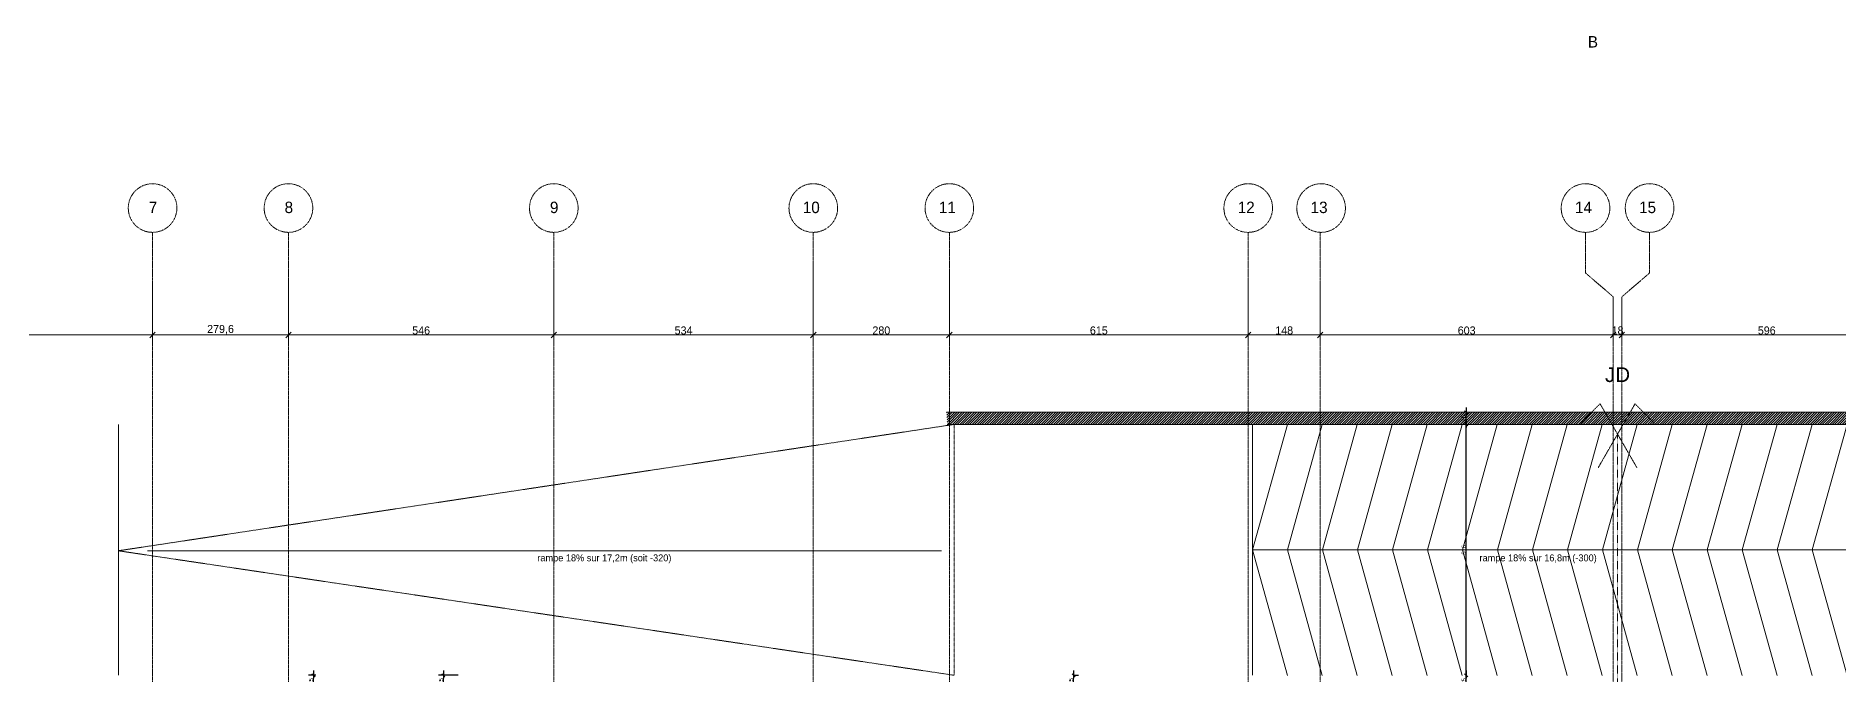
# Model space of a CAD drawing. Header units: centimetres. Extents: x -14085 to 643619, y -47998 to 35592.
# Drawn here: x 6557 to 10267, y 4910 to 6224 of the extents above; entities that cross this region are included whole.
import ezdxf

# ---------------------------------------------------------------- set-up
doc = ezdxf.new("R2010")
doc.units = ezdxf.units.CM
doc.header["$PDMODE"] = 1
doc.header["$PDSIZE"] = -2
for name, pattern in [('ISO-02', [0.75, 0.6, -0.15]), ('Style de ligne -11', [0.347222, 0.20828, -0.138942]), ('Style de ligne -6', [1.04164, 0.625, -0.20828, 0.06943, -0.13893]), ('VW-01', [0.41656, 0.20828, -0.20828])]:
    doc.linetypes.add(name, pattern=pattern)
doc.layers.get('0').update_dxf_attribs({"lineweight": 18, "true_color": 0x848484})
for name, color, linetype, lineweight in [('B GÈnÈral_Hatch', 7, 'Continuous', 5), ('B Général', 7, 'Continuous', 5), ('C ANNOTATIONS-cotation', 7, 'Continuous', 5), ('C ANNOTATIONS-texte', 7, 'Continuous', 5)]:
    doc.layers.add(name, color=color, linetype=linetype, lineweight=lineweight)
doc.layers.add('C ANNOTATIONS-axes', color=1, linetype='ISO-02', lineweight=13, true_color=0xff0000)
doc.styles.add('Arial', font='arial.ttf')
doc.styles.add('Eurostile', font='')
doc.styles.get('Eurostile').set_extended_font_data('Eurostile')
doc.dimstyles.new('100é', dxfattribs={"dimtxt": 8.470801, "dimasz": 6.232178, "dimexe": 10, "dimexo": 25, "dimgap": 1, "dimtad": 1, "dimdec": 1, "dimtxsty": 'Eurostile', "dimblk": 'VW_SLASH', "dimblk1": 'VW_SLASH', "dimblk2": 'VW_SLASH', "dimcen": 0, "dimdle": 10, "dimazin": 0, "dimtfac": 1, "dimtdec": 1, "dimtix": 1, "dimtmove": 0, "dimatfit": 0, "dimldrblk": 'VW_FILLEDARROW', "dimfxl": 50.8, "dimfxlon": 1, "dimfrac": 2, "dimtolj": 1, "dimarcsym": 0})
doc.dimstyles.new('Arch', dxfattribs={"dimtxt": 8.470801, "dimasz": 11.224121, "dimexe": 15.875, "dimexo": 7.9375, "dimgap": 7.9375, "dimtad": 1, "dimdec": 1, "dimtxsty": 'Eurostile', "dimblk": 'VW_SLASH-1', "dimblk1": 'VW_SLASH-1', "dimblk2": 'VW_SLASH-1', "dimcen": 0, "dimdle": 7.9375, "dimazin": 0, "dimtfac": 1, "dimtdec": 1, "dimtix": 1, "dimtmove": 0, "dimatfit": 0, "dimldrblk": 'VW_FILLEDARROW-1', "dimfxl": 1, "dimfrac": 2, "dimtolj": 1, "dimarcsym": 0})

# ---------------------------------------------------------------- blocks, each defined once
blk = doc.blocks.new('Groupe-2-1')
at = {"layer": 'B Général', "color": 7, "linetype": 'Continuous', "lineweight": 5}
for p, q in [((9060.2, 4909.4), (9060.2, 5424.9)), ((10730.5, 4909.4), (10750.3, 5426.3))]:
    blk.add_line(p, q, dxfattribs=at)
at = {"layer": 'B Général', "color": 7, "linetype": 'Continuous', "lineweight": 5, "flags": 128}
for points in [[(9132, 5425.4), (9060.3, 5167.2), (9132, 4908.9)], [(9203.8, 5425.4), (9132.2, 5167.2), (9203.8, 4908.9)], [(9275.8, 5425.4), (9204.2, 5167.2), (9275.8, 4908.9)], [(9347.8, 5425.4), (9276.2, 5167.2), (9347.8, 4908.9)], [(9419.8, 5425.4), (9348.2, 5167.2), (9419.8, 4908.9)], [(9491.8, 5425.4), (9420.2, 5167.2), (9491.8, 4908.9)], [(9563.8, 5425.4), (9492.2, 5167.2), (9563.8, 4908.9)], [(9635.8, 5425.4), (9564.2, 5167.2), (9635.8, 4908.9)], [(9707.8, 5425.4), (9636.2, 5167.2), (9707.8, 4908.9)], [(9779.8, 5425.4), (9708.2, 5167.2), (9779.8, 4908.9)], [(9851.8, 5425.4), (9780.2, 5167.2), (9851.8, 4908.9)], [(9923.8, 5425.4), (9852.2, 5167.2), (9923.8, 4908.9)], [(9995.8, 5425.4), (9924.2, 5167.2), (9995.8, 4908.9)], [(10067.8, 5425.4), (9996.2, 5167.2), (10067.8, 4908.9)], [(10139.8, 5425.4), (10068.2, 5167.2), (10139.8, 4908.9)], [(10211.8, 5425.4), (10140.2, 5167.2), (10211.8, 4908.9)], [(10283.8, 5425.4), (10212.1, 5167.2), (10283.8, 4908.9)], [(10355.8, 5425.4), (10284.1, 5167.2), (10355.8, 4908.9)], [(10427.8, 5425.4), (10356.1, 5167.2), (10427.8, 4908.9)], [(10499.8, 5425.4), (10428.1, 5167.2), (10499.8, 4908.9)], [(10571.8, 5425.4), (10500.1, 5167.2), (10571.8, 4908.9)], [(10643.8, 5425.4), (10572.1, 5167.2), (10643.8, 4908.9)], [(10715.8, 5425.4), (10644.1, 5167.2), (10715.8, 4908.9)]]:
    blk.add_lwpolyline(points, dxfattribs=at)
blk = doc.blocks.new('Groupe-112-1')
at = {"layer": 'B Général', "color": 1, "linetype": 'Style de ligne -11', "lineweight": 5}
blk.add_line((2145.7, -1173.9), (2145.7, 946.1), dxfattribs=at)
at = {"layer": 'B Général', "color": 1, "linetype": 'Style de ligne -11', "lineweight": 5, "flags": 128}
for points in [[(2185.7, 876.8), (2109.7, 1008.4), (2069.7, 968.4)], [(2105.7, 876.8), (2181.7, 1008.4), (2221.7, 968.4)]]:
    blk.add_lwpolyline(points, dxfattribs=at)
at = {"layer": 'B Général', "color": 1, "insert": (2119.8, 1083.5), "char_height": 30.3, "attachment_point": 1, "line_spacing_factor": 0.959385, "style": 'Arial'}
blk.add_mtext('JD', dxfattribs=at)
blk = doc.blocks.new('VW_SLASH-1')
at = {"color": 0, "linetype": 'ByBlock', "lineweight": -2}
blk.add_line((0.71, 0), (-1, 0), dxfattribs=at)
at = {"color": 0, "lineweight": 20, "flags": 128}
blk.add_lwpolyline([(0.5, 0.5), (-0.5, -0.5)], dxfattribs=at)
blk = doc.blocks.new('*D163')
at = {"layer": 'C ANNOTATIONS-cotation', "color": 0, "linetype": 'Continuous', "lineweight": -2, "transparency": 16777216}
for p, q in [((-868.9, 1251.5), (-868.9, 1134.1)), ((-1447.9, 1220.6), (-1447.9, 1134.1)), ((-880.1, 1150), (-1436.7, 1150))]:
    blk.add_line(p, q, dxfattribs=at)
at = {"layer": 'Defpoints', "color": 0, "transparency": 16777216}
for p in [(-1447.9, 1228.6), (-868.9, 1259.4), (-1447.9, 1150)]:
    blk.add_point(p, dxfattribs=at)
at = {"layer": 'C ANNOTATIONS-cotation', "color": 0, "lineweight": -2, "transparency": 16777216, "xscale": 11.22412109375, "yscale": 11.22412109375, "zscale": 11.22412109375, "rotation": 180}
blk.add_blockref('VW_SLASH-1', (-1447.9, 1150), dxfattribs=at)
at = {"layer": 'C ANNOTATIONS-cotation', "color": 0, "lineweight": -2, "transparency": 16777216, "xscale": 11.22412109375, "yscale": 11.22412109375, "zscale": 11.22412109375}
blk.add_blockref('VW_SLASH-1', (-868.9, 1150), dxfattribs=at)
at = {"layer": 'C ANNOTATIONS-cotation', "color": 0, "lineweight": 5, "transparency": 16777216, "insert": (-1158.4, 1159.2), "char_height": 16.47, "attachment_point": 5, "style": 'Eurostile'}
blk.add_mtext('\\A1;579', dxfattribs=at)
blk = doc.blocks.new('VW_FILLEDARROW-1')
at = {"linetype": 'Continuous', "lineweight": 0}
blk.add_hatch(color=0, dxfattribs=at).paths.add_polyline_path([(-1.41, 0.38), (0, 0), (-1.41, -0.38)])
at = {"color": 0, "lineweight": 5, "flags": 128}
blk.add_lwpolyline([(-1.41, 0.38), (0, 0), (-1.41, -0.38)], close=True, dxfattribs=at)
blk = doc.blocks.new('*D164')
at = {"layer": 'C ANNOTATIONS-cotation', "color": 0, "linetype": 'Continuous', "lineweight": -2, "transparency": 16777216}
for p, q in [((-589.3, 1263.6), (-589.3, 1134.1)), ((-868.9, 1251.5), (-868.9, 1134.1)), ((-600.6, 1150), (-857.7, 1150))]:
    blk.add_line(p, q, dxfattribs=at)
at = {"layer": 'Defpoints', "color": 0, "transparency": 16777216}
for p in [(-589.3, 1271.6), (-868.9, 1259.4), (-868.9, 1150)]:
    blk.add_point(p, dxfattribs=at)
at = {"layer": 'C ANNOTATIONS-cotation', "color": 0, "lineweight": -2, "transparency": 16777216, "xscale": 11.22412109375, "yscale": 11.22412109375, "zscale": 11.22412109375, "rotation": 180}
blk.add_blockref('VW_SLASH-1', (-868.9, 1150), dxfattribs=at)
at = {"layer": 'C ANNOTATIONS-cotation', "color": 0, "lineweight": -2, "transparency": 16777216, "xscale": 11.22412109375, "yscale": 11.22412109375, "zscale": 11.22412109375}
blk.add_blockref('VW_SLASH-1', (-589.3, 1150), dxfattribs=at)
at = {"layer": 'C ANNOTATIONS-cotation', "color": 0, "lineweight": 5, "transparency": 16777216, "insert": (-729.1, 1160.8), "char_height": 16.47, "attachment_point": 5, "style": 'Eurostile'}
blk.add_mtext('\\A1;279,6', dxfattribs=at)
blk = doc.blocks.new('*D165')
at = {"layer": 'C ANNOTATIONS-cotation', "color": 0, "linetype": 'Continuous', "lineweight": -2, "transparency": 16777216}
for p, q in [((-589.3, 1263.6), (-589.3, 1134.1)), ((-43.3, 1274), (-43.3, 1134.1)), ((-54.6, 1150), (-578.1, 1150))]:
    blk.add_line(p, q, dxfattribs=at)
at = {"layer": 'Defpoints', "color": 0, "transparency": 16777216}
for p in [(-589.3, 1271.6), (-43.3, 1282), (-589.3, 1150)]:
    blk.add_point(p, dxfattribs=at)
at = {"layer": 'C ANNOTATIONS-cotation', "color": 0, "lineweight": -2, "transparency": 16777216, "xscale": 11.22412109375, "yscale": 11.22412109375, "zscale": 11.22412109375, "rotation": 180}
blk.add_blockref('VW_SLASH-1', (-589.3, 1150), dxfattribs=at)
at = {"layer": 'C ANNOTATIONS-cotation', "color": 0, "lineweight": -2, "transparency": 16777216, "xscale": 11.22412109375, "yscale": 11.22412109375, "zscale": 11.22412109375}
blk.add_blockref('VW_SLASH-1', (-43.3, 1150), dxfattribs=at)
at = {"layer": 'C ANNOTATIONS-cotation', "color": 0, "lineweight": 5, "transparency": 16777216, "insert": (-316.3, 1159.2), "char_height": 16.47, "attachment_point": 5, "style": 'Eurostile'}
blk.add_mtext('\\A1;546', dxfattribs=at)
blk = doc.blocks.new('*D166')
at = {"layer": 'C ANNOTATIONS-cotation', "color": 0, "linetype": 'Continuous', "lineweight": -2, "transparency": 16777216}
for p, q in [((-43.3, 1274), (-43.3, 1134.1)), ((490.7, 1296.9), (490.7, 1134.1)), ((479.4, 1150), (-32.1, 1150))]:
    blk.add_line(p, q, dxfattribs=at)
at = {"layer": 'Defpoints', "color": 0, "transparency": 16777216}
for p in [(490.7, 1304.8), (-43.3, 1282), (-43.3, 1150)]:
    blk.add_point(p, dxfattribs=at)
at = {"layer": 'C ANNOTATIONS-cotation', "color": 0, "lineweight": -2, "transparency": 16777216, "xscale": 11.22412109375, "yscale": 11.22412109375, "zscale": 11.22412109375, "rotation": 180}
blk.add_blockref('VW_SLASH-1', (-43.3, 1150), dxfattribs=at)
at = {"layer": 'C ANNOTATIONS-cotation', "color": 0, "lineweight": -2, "transparency": 16777216, "xscale": 11.22412109375, "yscale": 11.22412109375, "zscale": 11.22412109375}
blk.add_blockref('VW_SLASH-1', (490.7, 1150), dxfattribs=at)
at = {"layer": 'C ANNOTATIONS-cotation', "color": 0, "lineweight": 5, "transparency": 16777216, "insert": (223.7, 1159.2), "char_height": 16.47, "attachment_point": 5, "style": 'Eurostile'}
blk.add_mtext('\\A1;534', dxfattribs=at)
blk = doc.blocks.new('*D167')
at = {"layer": 'C ANNOTATIONS-cotation', "color": 0, "linetype": 'Continuous', "lineweight": -2, "transparency": 16777216}
for p, q in [((490.7, 1296.9), (490.7, 1134.1)), ((770.7, 1277.8), (770.7, 1134.1)), ((759.4, 1150), (501.9, 1150))]:
    blk.add_line(p, q, dxfattribs=at)
at = {"layer": 'Defpoints', "color": 0, "transparency": 16777216}
for p in [(490.7, 1304.8), (770.7, 1285.7), (490.7, 1150)]:
    blk.add_point(p, dxfattribs=at)
at = {"layer": 'C ANNOTATIONS-cotation', "color": 0, "lineweight": -2, "transparency": 16777216, "xscale": 11.22412109375, "yscale": 11.22412109375, "zscale": 11.22412109375, "rotation": 180}
blk.add_blockref('VW_SLASH-1', (490.7, 1150), dxfattribs=at)
at = {"layer": 'C ANNOTATIONS-cotation', "color": 0, "lineweight": -2, "transparency": 16777216, "xscale": 11.22412109375, "yscale": 11.22412109375, "zscale": 11.22412109375}
blk.add_blockref('VW_SLASH-1', (770.7, 1150), dxfattribs=at)
at = {"layer": 'C ANNOTATIONS-cotation', "color": 0, "lineweight": 5, "transparency": 16777216, "insert": (630.7, 1159.2), "char_height": 16.47, "attachment_point": 5, "style": 'Eurostile'}
blk.add_mtext('\\A1;280', dxfattribs=at)
blk = doc.blocks.new('*D168')
at = {"layer": 'C ANNOTATIONS-cotation', "color": 0, "linetype": 'Continuous', "lineweight": -2, "transparency": 16777216}
for p, q in [((770.7, 1277.8), (770.7, 1134.1)), ((1385.7, 1263.6), (1385.7, 1134.1)), ((1374.4, 1150), (781.9, 1150))]:
    blk.add_line(p, q, dxfattribs=at)
at = {"layer": 'Defpoints', "color": 0, "transparency": 16777216}
for p in [(770.7, 1285.7), (1385.7, 1271.6), (770.7, 1150)]:
    blk.add_point(p, dxfattribs=at)
at = {"layer": 'C ANNOTATIONS-cotation', "color": 0, "lineweight": -2, "transparency": 16777216, "xscale": 11.22412109375, "yscale": 11.22412109375, "zscale": 11.22412109375, "rotation": 180}
blk.add_blockref('VW_SLASH-1', (770.7, 1150), dxfattribs=at)
at = {"layer": 'C ANNOTATIONS-cotation', "color": 0, "lineweight": -2, "transparency": 16777216, "xscale": 11.22412109375, "yscale": 11.22412109375, "zscale": 11.22412109375}
blk.add_blockref('VW_SLASH-1', (1385.7, 1150), dxfattribs=at)
at = {"layer": 'C ANNOTATIONS-cotation', "color": 0, "lineweight": 5, "transparency": 16777216, "insert": (1078.2, 1159.2), "char_height": 16.47, "attachment_point": 5, "style": 'Eurostile'}
blk.add_mtext('\\A1;615', dxfattribs=at)
blk = doc.blocks.new('*D169')
at = {"layer": 'C ANNOTATIONS-cotation', "color": 0, "linetype": 'Continuous', "lineweight": -2, "transparency": 16777216}
for p, q in [((1385.7, 1263.6), (1385.7, 1134.1)), ((1533.7, 1254.9), (1533.7, 1134.1)), ((1522.4, 1150), (1396.9, 1150))]:
    blk.add_line(p, q, dxfattribs=at)
at = {"layer": 'Defpoints', "color": 0, "transparency": 16777216}
for p in [(1385.7, 1271.6), (1533.7, 1262.8), (1385.7, 1150)]:
    blk.add_point(p, dxfattribs=at)
at = {"layer": 'C ANNOTATIONS-cotation', "color": 0, "lineweight": -2, "transparency": 16777216, "xscale": 11.22412109375, "yscale": 11.22412109375, "zscale": 11.22412109375, "rotation": 180}
blk.add_blockref('VW_SLASH-1', (1385.7, 1150), dxfattribs=at)
at = {"layer": 'C ANNOTATIONS-cotation', "color": 0, "lineweight": -2, "transparency": 16777216, "xscale": 11.22412109375, "yscale": 11.22412109375, "zscale": 11.22412109375}
blk.add_blockref('VW_SLASH-1', (1533.7, 1150), dxfattribs=at)
at = {"layer": 'C ANNOTATIONS-cotation', "color": 0, "lineweight": 5, "transparency": 16777216, "insert": (1459.7, 1159.2), "char_height": 16.47, "attachment_point": 5, "style": 'Eurostile'}
blk.add_mtext('\\A1;148', dxfattribs=at)
blk = doc.blocks.new('*D170')
at = {"layer": 'C ANNOTATIONS-cotation', "color": 0, "linetype": 'Continuous', "lineweight": -2, "transparency": 16777216}
for p, q in [((1533.7, 1254.9), (1533.7, 1134.1)), ((2136.7, 1220.6), (2136.7, 1134.1)), ((2125.4, 1150), (1544.9, 1150))]:
    blk.add_line(p, q, dxfattribs=at)
at = {"layer": 'Defpoints', "color": 0, "transparency": 16777216}
for p in [(1533.7, 1262.8), (2136.7, 1228.6), (1533.7, 1150)]:
    blk.add_point(p, dxfattribs=at)
at = {"layer": 'C ANNOTATIONS-cotation', "color": 0, "lineweight": -2, "transparency": 16777216, "xscale": 11.22412109375, "yscale": 11.22412109375, "zscale": 11.22412109375, "rotation": 180}
blk.add_blockref('VW_SLASH-1', (1533.7, 1150), dxfattribs=at)
at = {"layer": 'C ANNOTATIONS-cotation', "color": 0, "lineweight": -2, "transparency": 16777216, "xscale": 11.22412109375, "yscale": 11.22412109375, "zscale": 11.22412109375}
blk.add_blockref('VW_SLASH-1', (2136.7, 1150), dxfattribs=at)
at = {"layer": 'C ANNOTATIONS-cotation', "color": 0, "lineweight": 5, "transparency": 16777216, "insert": (1835.2, 1159.2), "char_height": 16.47, "attachment_point": 5, "style": 'Eurostile'}
blk.add_mtext('\\A1;603', dxfattribs=at)
blk = doc.blocks.new('*D171')
at = {"layer": 'C ANNOTATIONS-cotation', "color": 0, "linetype": 'Continuous', "lineweight": -2, "transparency": 16777216}
for p, q in [((2136.7, 1220.6), (2136.7, 1134.1)), ((2154.7, 1220.6), (2154.7, 1134.1)), ((2125.4, 1150), (2114.2, 1150)), ((2154.7, 1150), (2136.7, 1150)), ((2165.9, 1150), (2177.1, 1150))]:
    blk.add_line(p, q, dxfattribs=at)
at = {"layer": 'Defpoints', "color": 0, "transparency": 16777216}
for p in [(2136.7, 1228.6), (2154.7, 1228.6), (2136.7, 1150)]:
    blk.add_point(p, dxfattribs=at)
at = {"layer": 'C ANNOTATIONS-cotation', "color": 0, "lineweight": -2, "transparency": 16777216, "xscale": 11.22412109375, "yscale": 11.22412109375, "zscale": 11.22412109375}
blk.add_blockref('VW_SLASH-1', (2136.7, 1150), dxfattribs=at)
at = {"layer": 'C ANNOTATIONS-cotation', "color": 0, "lineweight": -2, "transparency": 16777216, "xscale": 11.22412109375, "yscale": 11.22412109375, "zscale": 11.22412109375, "rotation": 180}
blk.add_blockref('VW_SLASH-1', (2154.7, 1150), dxfattribs=at)
at = {"layer": 'C ANNOTATIONS-cotation', "color": 0, "lineweight": 5, "transparency": 16777216, "insert": (2145.7, 1159.2), "char_height": 16.47, "attachment_point": 5, "style": 'Eurostile'}
blk.add_mtext('\\A1;18', dxfattribs=at)
blk = doc.blocks.new('*D172')
at = {"layer": 'C ANNOTATIONS-cotation', "color": 0, "linetype": 'Continuous', "lineweight": -2, "transparency": 16777216}
for p, q in [((2750.7, 1289), (2750.7, 1134.1)), ((2154.7, 1220.6), (2154.7, 1134.1)), ((2739.4, 1150), (2165.9, 1150))]:
    blk.add_line(p, q, dxfattribs=at)
at = {"layer": 'Defpoints', "color": 0, "transparency": 16777216}
for p in [(2750.7, 1296.9), (2154.7, 1228.6), (2154.7, 1150)]:
    blk.add_point(p, dxfattribs=at)
at = {"layer": 'C ANNOTATIONS-cotation', "color": 0, "lineweight": -2, "transparency": 16777216, "xscale": 11.22412109375, "yscale": 11.22412109375, "zscale": 11.22412109375, "rotation": 180}
blk.add_blockref('VW_SLASH-1', (2154.7, 1150), dxfattribs=at)
at = {"layer": 'C ANNOTATIONS-cotation', "color": 0, "lineweight": -2, "transparency": 16777216, "xscale": 11.22412109375, "yscale": 11.22412109375, "zscale": 11.22412109375}
blk.add_blockref('VW_SLASH-1', (2750.7, 1150), dxfattribs=at)
at = {"layer": 'C ANNOTATIONS-cotation', "color": 0, "lineweight": 5, "transparency": 16777216, "insert": (2452.7, 1159.2), "char_height": 16.47, "attachment_point": 5, "style": 'Eurostile'}
blk.add_mtext('\\A1;596', dxfattribs=at)
blk = doc.blocks.new('VW_SLASH')
at = {"color": 0, "linetype": 'ByBlock', "lineweight": -2}
blk.add_line((1.6, 0), (-1, 0), dxfattribs=at)
at = {"color": 0, "lineweight": 20, "flags": 128}
blk.add_lwpolyline([(0.5, 0.5), (-0.5, -0.5)], dxfattribs=at)
blk = doc.blocks.new('*D207')
at = {"layer": 'C ANNOTATIONS-cotation', "color": 0, "linetype": 'Continuous', "lineweight": -2, "transparency": 16777216}
for p, q in [((7425.5, 4909.4), (7385.5, 4909.4)), ((7395.5, 4890.6), (7395.5, 4903.2)), ((7425.5, 4884.4), (7385.5, 4884.4))]:
    blk.add_line(p, q, dxfattribs=at)
at = {"layer": 'Defpoints', "color": 0, "linetype": 'Continuous', "lineweight": 0, "transparency": 16777216}
for p in [(7395.5, 4909.4), (7450.5, 4909.4), (7450.5, 4884.4)]:
    blk.add_point(p, dxfattribs=at)
at = {"layer": 'C ANNOTATIONS-cotation', "color": 0, "linetype": 'Continuous', "lineweight": -2, "transparency": 16777216, "xscale": 6.232177734375, "yscale": 6.232177734375, "zscale": 6.232177734375}
for p, rotation in [((7395.5, 4909.4), 90), ((7395.5, 4884.4), 270)]:
    blk.add_blockref('VW_SLASH', p, dxfattribs=dict(at, rotation=rotation))
at = {"layer": 'C ANNOTATIONS-cotation', "color": 0, "linetype": 'Continuous', "lineweight": 5, "transparency": 16777216, "insert": (7390.3, 4896.9), "char_height": 8.47, "attachment_point": 5, "rotation": 90, "style": 'Eurostile'}
blk.add_mtext('\\A1;25', dxfattribs=at)
blk = doc.blocks.new('VW_FILLEDARROW')
at = {"linetype": 'Continuous', "lineweight": 0}
blk.add_hatch(color=0, dxfattribs=at).paths.add_polyline_path([(-1.6, 0.43), (0, 0), (-1.6, -0.43)])
at = {"color": 0, "lineweight": 5, "flags": 128}
blk.add_lwpolyline([(-1.6, 0.43), (0, 0), (-1.6, -0.43)], close=True, dxfattribs=at)
blk = doc.blocks.new('*D214')
at = {"layer": 'C ANNOTATIONS-cotation', "color": 0, "linetype": 'Continuous', "lineweight": -2, "transparency": 16777216}
for p, q in [((7133, 4909.4), (7118, 4909.4)), ((7128, 4890.6), (7128, 4903.2)), ((7133, 4884.4), (7118, 4884.4))]:
    blk.add_line(p, q, dxfattribs=at)
at = {"layer": 'Defpoints', "color": 0, "linetype": 'Continuous', "lineweight": 0, "transparency": 16777216}
for p in [(7128, 4909.4), (7158, 4909.4), (7158, 4884.4)]:
    blk.add_point(p, dxfattribs=at)
at = {"layer": 'C ANNOTATIONS-cotation', "color": 0, "linetype": 'Continuous', "lineweight": -2, "transparency": 16777216, "xscale": 6.232177734375, "yscale": 6.232177734375, "zscale": 6.232177734375}
for p, rotation in [((7128, 4909.4), 90), ((7128, 4884.4), 270)]:
    blk.add_blockref('VW_SLASH', p, dxfattribs=dict(at, rotation=rotation))
at = {"layer": 'C ANNOTATIONS-cotation', "color": 0, "linetype": 'Continuous', "lineweight": 5, "transparency": 16777216, "insert": (7122.8, 4896.9), "char_height": 8.47, "attachment_point": 5, "rotation": 90, "style": 'Eurostile'}
blk.add_mtext('\\A1;25', dxfattribs=at)
blk = doc.blocks.new('*D220')
at = {"layer": 'C ANNOTATIONS-cotation', "color": 0, "linetype": 'Continuous', "lineweight": -2, "transparency": 16777216}
for p, q in [((8692, 4909.4), (8702, 4909.4)), ((8692, 4890.6), (8692, 4903.2)), ((8692, 4884.4), (8702, 4884.4))]:
    blk.add_line(p, q, dxfattribs=at)
at = {"layer": 'Defpoints', "color": 0, "linetype": 'Continuous', "lineweight": 0, "transparency": 16777216}
for p in [(8674, 4909.4), (8692, 4909.4), (8674, 4884.4)]:
    blk.add_point(p, dxfattribs=at)
at = {"layer": 'C ANNOTATIONS-cotation', "color": 0, "linetype": 'Continuous', "lineweight": -2, "transparency": 16777216, "xscale": 6.232177734375, "yscale": 6.232177734375, "zscale": 6.232177734375}
for p, rotation in [((8692, 4909.4), 90), ((8692, 4884.4), 270)]:
    blk.add_blockref('VW_SLASH', p, dxfattribs=dict(at, rotation=rotation))
at = {"layer": 'C ANNOTATIONS-cotation', "color": 0, "linetype": 'Continuous', "lineweight": 5, "transparency": 16777216, "insert": (8686.8, 4896.9), "char_height": 8.47, "attachment_point": 5, "rotation": 90, "style": 'Eurostile'}
blk.add_mtext('\\A1;25', dxfattribs=at)
blk = doc.blocks.new('*D242')
at = {"layer": 'C ANNOTATIONS-cotation', "color": 0, "linetype": 'Continuous', "lineweight": -2, "transparency": 16777216}
blk.add_line((9500, 5431.6), (9500, 5444.2), dxfattribs=at)
at = {"layer": 'Defpoints', "color": 0, "linetype": 'Continuous', "lineweight": 0, "transparency": 16777216}
for p in [(9450, 5450.4), (9450, 5425.4), (9500, 5450.4)]:
    blk.add_point(p, dxfattribs=at)
at = {"layer": 'C ANNOTATIONS-cotation', "color": 0, "linetype": 'Continuous', "lineweight": -2, "transparency": 16777216, "xscale": 6.232177734375, "yscale": 6.232177734375, "zscale": 6.232177734375}
for p, rotation in [((9500, 5450.4), 90), ((9500, 5425.4), 270)]:
    blk.add_blockref('VW_SLASH', p, dxfattribs=dict(at, rotation=rotation))
at = {"layer": 'C ANNOTATIONS-cotation', "color": 0, "linetype": 'Continuous', "lineweight": 5, "transparency": 16777216, "insert": (9494.8, 5437.9), "char_height": 8.47, "attachment_point": 5, "rotation": 90, "style": 'Eurostile'}
blk.add_mtext('\\A1;25', dxfattribs=at)
blk = doc.blocks.new('*D243')
at = {"layer": 'C ANNOTATIONS-cotation', "color": 0, "linetype": 'Continuous', "lineweight": -2, "transparency": 16777216}
blk.add_line((9500, 4915.6), (9500, 5419.2), dxfattribs=at)
at = {"layer": 'Defpoints', "color": 0, "linetype": 'Continuous', "lineweight": 0, "transparency": 16777216}
for p in [(9450, 5425.4), (9500, 5425.4), (9457.5, 4909.4)]:
    blk.add_point(p, dxfattribs=at)
at = {"layer": 'C ANNOTATIONS-cotation', "color": 0, "linetype": 'Continuous', "lineweight": -2, "transparency": 16777216, "xscale": 6.232177734375, "yscale": 6.232177734375, "zscale": 6.232177734375}
for p, rotation in [((9500, 5425.4), 90), ((9500, 4909.4), 270)]:
    blk.add_blockref('VW_SLASH', p, dxfattribs=dict(at, rotation=rotation))
at = {"layer": 'C ANNOTATIONS-cotation', "color": 0, "linetype": 'Continuous', "lineweight": 5, "transparency": 16777216, "insert": (9494.8, 5167.4), "char_height": 8.47, "attachment_point": 5, "rotation": 90, "style": 'Eurostile'}
blk.add_mtext('\\A1;516', dxfattribs=at)
blk = doc.blocks.new('*D244')
at = {"layer": 'C ANNOTATIONS-cotation', "color": 0, "linetype": 'Continuous', "lineweight": -2, "transparency": 16777216}
blk.add_line((9500, 4890.6), (9500, 4903.2), dxfattribs=at)
at = {"layer": 'Defpoints', "color": 0, "linetype": 'Continuous', "lineweight": 0, "transparency": 16777216}
for p in [(9457.5, 4909.4), (9500, 4909.4), (9471.9, 4884.4)]:
    blk.add_point(p, dxfattribs=at)
at = {"layer": 'C ANNOTATIONS-cotation', "color": 0, "linetype": 'Continuous', "lineweight": -2, "transparency": 16777216, "xscale": 6.232177734375, "yscale": 6.232177734375, "zscale": 6.232177734375}
for p, rotation in [((9500, 4909.4), 90), ((9500, 4884.4), 270)]:
    blk.add_blockref('VW_SLASH', p, dxfattribs=dict(at, rotation=rotation))
at = {"layer": 'C ANNOTATIONS-cotation', "color": 0, "linetype": 'Continuous', "lineweight": 5, "transparency": 16777216, "insert": (9494.8, 4896.9), "char_height": 8.47, "attachment_point": 5, "rotation": 90, "style": 'Eurostile'}
blk.add_mtext('\\A1;25', dxfattribs=at)
blk = doc.blocks.new('axes 2')
at = {"layer": 'B Général', "color": 1, "linetype": 'Style de ligne -6', "lineweight": 13}
for p, q in [((-868.925, -1173.93), (-868.925, 1361.07)), ((-589.328, -1173.93), (-589.328, 1361.07)), ((-43.328, -1173.93), (-43.328, 1361.07)), ((490.672, -1173.93), (490.672, 1361.07)), ((770.672, -1173.93), (770.672, 1361.07)), ((1385.672, -1173.93), (1385.672, 1361.07)), ((1533.672, -1173.93), (1533.672, 1361.07))]:
    blk.add_line(p, q, dxfattribs=at)
at = {"layer": 'B Général', "color": 1, "linetype": 'Style de ligne -6', "lineweight": 13, "flags": 128}
for points in [[(2079.747, 1361.07), (2079.747, 1277.57), (2136.672, 1228.57), (2136.672, -1373.93)], [(2211.596, 1361.07), (2211.596, 1277.57), (2154.672, 1228.57), (2154.672, -1373.93)]]:
    blk.add_lwpolyline(points, dxfattribs=at)
at = {"layer": 'B Général', "color": 1, "linetype": 'VW-01', "lineweight": 13}
for centre in [(-868.925, 1411.07), (-589.328, 1411.07), (-43.328, 1411.07), (490.672, 1411.07), (770.672, 1411.07), (1385.672, 1411.07), (1535.672, 1411.07), (2079.747, 1411.07), (2211.596, 1411.07)]:
    blk.add_circle(centre, 50, dxfattribs=at)
at = {"layer": 'B Général', "color": 7}
blk.add_blockref('Groupe-112-1', (0, 0), dxfattribs=at)
at = {"layer": 'B Général', "color": 7, "char_height": 23.53, "attachment_point": 1, "line_spacing_factor": 0.894142, "style": 'Eurostile'}
for s, insert in [('7', (-876.843, 1424.193)), ('8', (-597.247, 1424.193)), ('9', (-51.247, 1424.193)), ('10', (469.019, 1424.193)), ('11', (749.019, 1424.193)), ('12', (1364.019, 1424.193)), ('13', (1514.019, 1424.193)), ('14', (2058.095, 1424.193)), ('15', (2189.944, 1424.193))]:
    blk.add_mtext(s, dxfattribs=dict(at, insert=insert))
at = {"layer": 'C ANNOTATIONS-texte', "color": 7, "insert": (2084.528, 1764.748), "char_height": 23.53, "attachment_point": 1, "line_spacing_factor": 0.894142, "style": 'Eurostile'}
blk.add_mtext('B', dxfattribs=at)
at = {"layer": 'C ANNOTATIONS-cotation', "color": 7, "linetype": 'Continuous', "lineweight": 5}
for base, p1, p2, picture, middle in [((-43.328, 1150), (490.672, 1304.822), (-43.328, 1281.962), '*D166', (223.672, 1159.236)), ((490.672, 1150), (770.672, 1285.746), (490.672, 1304.822), '*D167', (630.672, 1159.236)), ((-868.925, 1150), (-589.328, 1271.57), (-868.925, 1259.446), '*D164', (-729.127, 1160.804)), ((-589.328, 1150), (-43.328, 1281.962), (-589.328, 1271.57), '*D165', (-316.328, 1159.236)), ((770.672, 1150), (1385.672, 1271.57), (770.672, 1285.746), '*D168', (1078.172, 1159.236)), ((1385.672, 1150), (1533.672, 1262.82), (1385.672, 1271.57), '*D169', (1459.672, 1159.236)), ((1533.672, 1150), (2136.672, 1228.57), (1533.672, 1262.82), '*D170', (1835.172, 1159.236)), ((2154.672, 1150), (2750.672, 1296.902), (2154.672, 1228.57), '*D172', (2452.672, 1159.236)), ((-1447.925, 1150), (-868.925, 1259.446), (-1447.925, 1228.57), '*D163', (-1158.425, 1159.236)), ((2136.672, 1150), (2154.672, 1228.57), (2136.672, 1228.57), '*D171', (2145.672, 1159.236))]:
    dim = blk.add_linear_dim(base=base, p1=p1, p2=p2, dimstyle='Arch', override={"dimtxt": 16.471002, "dimgap": 1, "dimdec": 2, "dimpost": '<>', "dimtxsty": 'Eurostile', "dimtmove": 2}, dxfattribs=at)
    dim.commit()
    dim.dimension.update_dxf_attribs({"geometry": picture, "text_midpoint": middle})

msp = doc.modelspace()

# ---------------------------------------------------------------- hatches: boundary and pattern name
at = {"layer": 'B GÈnÈral_Hatch', "linetype": 'Continuous', "lineweight": 5}
h = msp.add_hatch(dxfattribs=at)
h.set_pattern_fill('50_BETON', style=0, pattern_type=2)
h.set_pattern_definition([(45, (0, 0), (2.4253472, -2.6458333), [])])
h.paths.add_polyline_path([(12010.45, 5425.39), (12030.45, 5450.39), (8430.66, 5450.39), (8432.31, 5425.39)])

# ---------------------------------------------------------------- linework, layer by layer
at = {"layer": 'B Général', "color": 7, "linetype": 'Continuous', "lineweight": 5}
for p, q in [((6726.48, 4909.39), (6726.48, 5425.39)), ((8430.66, 5450.39), (12030.45, 5450.39)), ((8432.31, 5425.39), (12010.45, 5425.39))]:
    msp.add_line(p, q, dxfattribs=at)
at = {"layer": 'B Général', "color": 7, "linetype": 'Continuous', "lineweight": 18}
for p, q in [((8430.66, 5450.39), (12030.45, 5450.39)), ((8432.31, 5425.39), (12010.45, 5425.39))]:
    msp.add_line(p, q, dxfattribs=at)
at = {"layer": 'B Général', "color": 140, "linetype": 'Continuous', "lineweight": 5, "true_color": 0x02abea}
for p, q in [((6786.68, 5165.18), (8420.37, 5165.18)), ((10740.35, 5167.16), (9060.35, 5167.16))]:
    msp.add_line(p, q, dxfattribs=at)
at = {"layer": 'B Général', "color": 7, "linetype": 'VW-01', "lineweight": 13, "flags": 128}
msp.add_lwpolyline([(6726.48, 5165.47), (8446.48, 4909.39), (8446.48, 5425.39)], close=True, dxfattribs=at)

# ---------------------------------------------------------------- block references
at = {"layer": 'B Général', "color": 7}
msp.add_blockref('Groupe-2-1', (0, 0), dxfattribs=at)
at = {"layer": 'C ANNOTATIONS-axes', "color": 7}
msp.add_blockref('axes 2', (7665.81, 4459.32), dxfattribs=at)

# ---------------------------------------------------------------- texts
at = {"layer": 'C ANNOTATIONS-texte', "char_height": 14.118, "width": 402.2532, "attachment_point": 1, "line_spacing_factor": 0.894142, "style": 'Eurostile'}
for s, insert in [('rampe 18% sur 17,2m (soit -320)', (7588.58, 5157.96)), ('rampe 18% sur 16,8m (-300)', (9527.36, 5157.96))]:
    msp.add_mtext(s, dxfattribs=dict(at, insert=insert))

# ---------------------------------------------------------------- dimensions: what is measured, and where the dimension line sits
at = {"layer": 'C ANNOTATIONS-cotation', "color": 7, "linetype": 'Continuous', "lineweight": 5}
for base, p1, p2, override, picture, middle in [((9500, 5450.39), (9450, 5425.39), (9450, 5450.39), {"dimtxt": 8.470801, "dimdec": 0, "dimpost": '<>', "dimtxsty": 'Eurostile', "dimse1": 1, "dimse2": 1, "dimtmove": 2}, '*D242', (9494.76, 5437.89)), ((9500, 5425.39), (9457.5, 4909.39), (9450, 5425.39), {"dimtxt": 8.470801, "dimdec": 0, "dimpost": '<>', "dimtxsty": 'Eurostile', "dimse1": 1, "dimse2": 1, "dimtmove": 2}, '*D243', (9494.76, 5167.39)), ((7128, 4909.39), (7158, 4884.39), (7158, 4909.39), {"dimtxt": 8.470801, "dimpost": '<>', "dimtxsty": 'Eurostile', "dimtmove": 2}, '*D214', (7122.76, 4896.89)), ((7395.5, 4909.39), (7450.5, 4884.39), (7450.5, 4909.39), {"dimtxt": 8.470801, "dimpost": '<>', "dimtxsty": 'Eurostile', "dimtmove": 2}, '*D207', (7390.26, 4896.89)), ((8692, 4909.39), (8674, 4884.39), (8674, 4909.39), {"dimtxt": 8.470801, "dimdec": 0, "dimpost": '<>', "dimtxsty": 'Eurostile', "dimtmove": 2}, '*D220', (8686.76, 4896.89)), ((9500, 4909.39), (9471.93, 4884.39), (9457.5, 4909.39), {"dimtxt": 8.470801, "dimdec": 0, "dimpost": '<>', "dimtxsty": 'Eurostile', "dimse1": 1, "dimse2": 1, "dimtmove": 2}, '*D244', (9494.76, 4896.89))]:
    dim = msp.add_linear_dim(base=base, p1=p1, p2=p2, angle=270, dimstyle='100é', override=override, dxfattribs=at)
    dim.commit()
    dim.dimension.update_dxf_attribs({"geometry": picture, "text_midpoint": middle})

doc.saveas('drawing.dxf')
